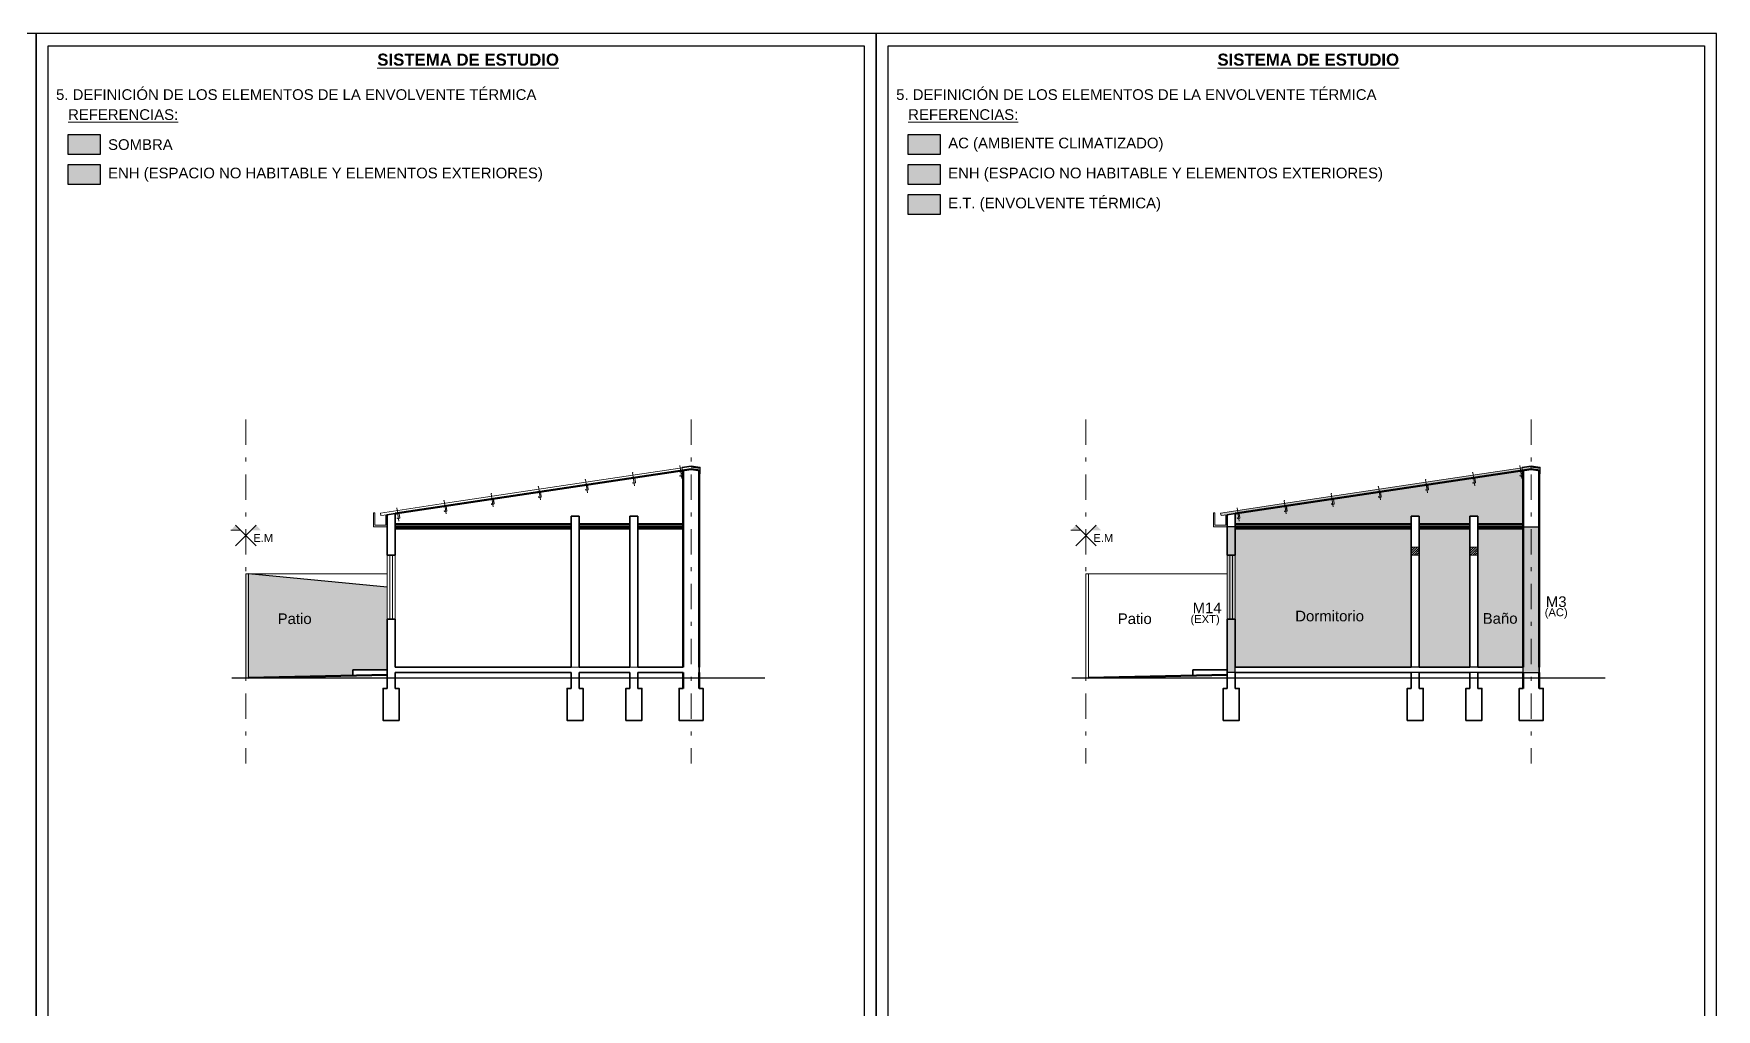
# Model space of a CAD drawing. Header units: millimetres. Extents: x 2761 to 3221, y 1635 to 1962.
# Drawn here: x 3156.72 to 3198.78, y 1808.07 to 1832.47 of the extents above; entities that cross this region are included whole.
import ezdxf
from ezdxf.enums import TextEntityAlignment as Align

# ---------------------------------------------------------------- set-up
doc = ezdxf.new("R2010")
doc.units = ezdxf.units.MM
doc.linetypes.add('DASHDOT', pattern=[25.4, 12.7, -6.35, 0, -6.35])
for name, color, linetype, lineweight in [('Aberturas', 239, 'Continuous', 18), ('Cotas', 8, 'Continuous', 15), ('Detalles', 3, 'Continuous', 15), ('Ejes', 3, 'DASHDOT', 13), ('Muros', 6, 'Continuous', 50), ('Muros de la envolvente térmica', 5, 'Continuous', 15), ('Sombras', 252, 'Continuous', 15), ('Textos', 3, 'Continuous', 9), ('Vistas', 1, 'Continuous', 20)]:
    doc.layers.add(name, color=color, linetype=linetype, lineweight=lineweight)
doc.layers.add('Ambientes Climatizados', color=7, linetype='Continuous', lineweight=15, true_color=0x9fc5e8)
doc.layers.add('Espacios No Habitables', color=7, linetype='Continuous', lineweight=15, true_color=0xb4a7d6)
doc.layers.add('No View', color=70, linetype='Continuous', plot=False)
doc.styles.get("Standard").update_dxf_attribs({"font": 'arial.ttf'})
doc.linetypes.add('ZIGZAG', pattern='A,0.00254,-5.08,[131,ltypeshp.shx,S=5.08,R=0,X=-5.08,Y=0],-10.16,[131,ltypeshp.shx,S=5.08,R=180,X=5.08,Y=0],-5.08', length=20.32254)
picture_1 = doc.add_image_def('image1.png', size_in_pixel=(356, 237))

# ---------------------------------------------------------------- blocks, each defined once
blk = doc.blocks.new('Rotulo-PRONEV')
at = {"ltscale": 4}
for p, q in [((14.857, 1.299), (8.644, 1.299)), ((14.857, 0.801), (8.644, 0.801))]:
    blk.add_line(p, q, dxfattribs=at)
for points in [[(20.701, 2.099), (0.299, 2.099), (0.299, 29.398), (20.701, 29.398)], [(0.299, 1.797), (5.789, 1.797), (5.789, 0.294), (0.299, 0.294)], [(14.857, 0.296), (8.644, 0.296), (8.644, 1.8), (14.857, 1.8)], [(20.701, 1.8), (15.156, 1.8), (15.156, 0.296), (20.701, 0.296)]]:
    blk.add_lwpolyline(points, close=True, dxfattribs=at)
at = {"layer": 'No View'}
blk.add_line((9.444, 0.801), (9.444, 0.296), dxfattribs=at)
for points in [[(0, 0), (21, 0), (21, 29.7), (0, 29.7)], [(6.088, 1.793), (8.345, 1.793), (8.345, 0.298), (6.088, 0.298)]]:
    blk.add_lwpolyline(points, close=True, dxfattribs=at)
at = {"lineweight": 0, "insert": (0.685, 1.503), "char_height": 0.1803, "width": 5.63699, "attachment_point": 1, "line_spacing_factor": 0.999934}
blk.add_mtext('{\\fArial Narrow|b0|i0|c0|p34;\\H1.66667x;PRONEV\\P\\H0.6x;PROGRAMA DE ETIQUETADO DE VIVIENDAS \\P\\H0.66667x;CURSO DE ETIQUETADORES DE VIVIENDA}', dxfattribs=at)
at = {"lineweight": 0, "line_spacing_factor": 0.999934}
for s, insert, char_height, attachment_point in [('{\\fArial Narrow|b0|i0|c0|p34;PROTOTIPO:}', (8.844, 1.55), 0.1202, 4), ('{\\fArial Narrow|b0|i0|c0|p34;Caso Base}', (9.744, 1.55), 0.1202, 4), ('{\\fArial Narrow|b0|i0|c0|p34;NOMBRE | APELLIDO:}', (15.342, 1.599), 0.1202, 1), ('{\\fArial Narrow|b0|i0|c0|p34;CODIGO PROTOTIPO}:', (8.844, 1.048), 0.1202, 4), ('{\\fArial Narrow|b0|i0|c0|p34;PRT000033767}', (10.344, 1.05), 0.1202, 4), ('{\\fArial Narrow|b0|i0|c0|p34;ALESSANDRO KLEIN VOGT}', (17.929, 1.048), 0.35, 5), ('{\\fArial Narrow|b0|i0|c0|p34;PLANO}:', (8.844, 0.55), 0.1202, 4)]:
    blk.add_mtext(s, dxfattribs=dict(at, insert=insert, char_height=char_height, attachment_point=attachment_point))
image = blk.add_image(picture_1, insert=(6.088, 0.298), size_in_units=(2.257, 1.502))
image.dxf.flags = 7
blk = doc.blocks.new('PCF C N10')
at = {"color": 0}
for p, q in [((-0.025, 0.008), (-0.025, 0.092)), ((-0.023, 0.008), (-0.023, 0.092)), ((0.017, 0.1), (-0.017, 0.1)), ((0.017, 0.098), (-0.017, 0.098)), ((0.017, 0.002), (-0.017, 0.002)), ((0.017, 0), (-0.017, 0)), ((0.023, 0.085), (0.023, 0.092)), ((0.023, 0.085), (0.025, 0.085)), ((0.023, 0.008), (0.023, 0.015)), ((0.023, 0.015), (0.025, 0.015)), ((0.025, 0.085), (0.025, 0.092)), ((0.025, 0.008), (0.025, 0.015))]:
    blk.add_line(p, q, dxfattribs=at)
for centre, radius, start, end in [((-0.017, 0.092), 0.008, 90, 180), ((-0.017, 0.008), 0.008, 180, 270), ((-0.017, 0.092), 0.006, 90, 180), ((-0.017, 0.008), 0.006, 180, 270), ((0.017, 0.092), 0.008, 360, 90), ((0.017, 0.092), 0.006, 360, 90), ((0.017, 0.008), 0.008, 270, 360), ((0.017, 0.008), 0.006, 270, 360)]:
    blk.add_arc(centre, radius, start, end, dxfattribs=at)

msp = doc.modelspace()

# ---------------------------------------------------------------- hatches: boundary and pattern name
at = {"layer": 'Ambientes Climatizados'}
h = msp.add_hatch(color=256, dxfattribs=at)
h.dxf.hatch_style = 1
h.paths.add_polyline_path([(3179.382, 1829.945), (3178.582, 1829.945), (3178.582, 1829.445), (3179.382, 1829.445)])
at = {"layer": 'Ambientes Climatizados', "lineweight": 20, "transparency": 33554559}
h = msp.add_hatch(color=256, dxfattribs=at)
h.dxf.hatch_style = 1
h.paths.add_polyline_path([(3192.624, 1820.073), (3192.374, 1820.073), (3191.654, 1820.073), (3191.357, 1820.073), (3191.357, 1816.607), (3192.624, 1816.607)])
h.paths.add_polyline_path([(3191.157, 1820.073), (3186.757, 1820.073), (3186.757, 1819.407), (3186.757, 1817.807), (3186.757, 1816.607), (3191.157, 1816.607)])
h.paths.add_polyline_path([(3193.957, 1820.073), (3192.824, 1820.073), (3192.824, 1816.607), (3193.957, 1816.607)])
at = {"layer": 'Detalles', "lineweight": 20, "true_color": 0xc7c8ca}
h = msp.add_hatch(dxfattribs=at)
h.set_pattern_fill('_USER', color=9, scale=0.039999, angle=45, pattern_type=0)
h.set_pattern_definition([(45, (2951.257635, 580.14326), (-0.0282835641, 0.0282835641), [])])
h.paths.add_polyline_path([(3191.157, 1819.627), (3191.157, 1819.427), (3191.357, 1819.427), (3191.357, 1819.627)])
h = msp.add_hatch(dxfattribs=at)
h.set_pattern_fill('_USER', color=9, scale=0.039999, angle=45, pattern_type=0)
h.set_pattern_definition([(45, (2952.724265, 580.14326), (-0.0282835641, 0.0282835641), [])])
h.paths.add_polyline_path([(3192.624, 1819.627), (3192.624, 1819.427), (3192.824, 1819.427), (3192.824, 1819.627)])
at = {"layer": 'Espacios No Habitables', "transparency": 33554559}
h = msp.add_hatch(color=256, dxfattribs=at)
h.dxf.hatch_style = 1
h.paths.add_polyline_path([(3158.382, 1829.195), (3157.582, 1829.195), (3157.582, 1828.695), (3158.382, 1828.695)])
h = msp.add_hatch(color=256, dxfattribs=at)
h.dxf.hatch_style = 1
h.paths.add_polyline_path([(3179.382, 1829.195), (3178.582, 1829.195), (3178.582, 1828.695), (3179.382, 1828.695)])
h = msp.add_hatch(color=256, dxfattribs=at)
h.dxf.hatch_style = 1
h.paths.add_polyline_path([(3194.157, 1821.579), (3194.147, 1821.645), (3191.525, 1821.252), (3188.126, 1820.742), (3186.392, 1820.482), (3186.402, 1820.416), (3186.557, 1820.439), (3186.757, 1820.469)])
h.paths.add_polyline_path([(3193.957, 1821.473), (3193.933, 1821.459), (3193.933, 1821.546), (3186.757, 1820.469), (3186.757, 1820.2), (3191.157, 1820.2), (3191.157, 1820.403), (3191.357, 1820.403), (3191.357, 1820.2), (3192.624, 1820.2), (3192.624, 1820.403), (3192.824, 1820.403), (3192.824, 1820.2), (3193.957, 1820.2)])
h.paths.add_polyline_path([(3190.354, 1820.874), (3190.399, 1820.881, 0.414214), (3190.408, 1820.893), (3190.392, 1821.004), (3190.389, 1821.003), (3190.406, 1820.893, -0.414214), (3190.399, 1820.883), (3190.354, 1820.877)], flags=16)
h.paths.add_polyline_path([(3190.328, 1820.994), (3190.327, 1820.985), (3190.33, 1820.985)], flags=16)
h.paths.add_polyline_path([(3191.506, 1821.171), (3191.505, 1821.161), (3191.508, 1821.162)], flags=16)
h.paths.add_polyline_path([(3191.567, 1821.18), (3191.584, 1821.069, -0.414214), (3191.577, 1821.06), (3191.532, 1821.053), (3191.532, 1821.051), (3191.577, 1821.057, 0.414214), (3191.586, 1821.07), (3191.57, 1821.18)], flags=16)
h.paths.add_polyline_path([(3189.176, 1820.697), (3189.221, 1820.704, 0.414214), (3189.23, 1820.716), (3189.214, 1820.827), (3189.211, 1820.827), (3189.228, 1820.716, -0.414214), (3189.221, 1820.707), (3189.176, 1820.7)], flags=16)
h.paths.add_polyline_path([(3189.15, 1820.817), (3189.149, 1820.808), (3189.152, 1820.808)], flags=16)
h.paths.add_polyline_path([(3192.684, 1821.348), (3192.683, 1821.338), (3192.686, 1821.338)], flags=16)
h.paths.add_polyline_path([(3192.745, 1821.357), (3192.762, 1821.246, -0.414214), (3192.755, 1821.237), (3192.71, 1821.23), (3192.71, 1821.227), (3192.755, 1821.234, 0.414214), (3192.764, 1821.246), (3192.748, 1821.357)], flags=16)
h.paths.add_polyline_path([(3187.998, 1820.521), (3188.043, 1820.527, 0.414214), (3188.052, 1820.54), (3188.036, 1820.65), (3188.033, 1820.65), (3188.05, 1820.539, -0.414214), (3188.043, 1820.53), (3187.998, 1820.523)], flags=16)
h.paths.add_polyline_path([(3187.972, 1820.641), (3187.971, 1820.631), (3187.974, 1820.632)], flags=16)
h.paths.add_polyline_path([(3193.879, 1821.414, 0.414214), (3193.888, 1821.407), (3193.933, 1821.411), (3193.888, 1821.407, -0.414214), (3193.879, 1821.414), (3193.875, 1821.422)], flags=16)
h.paths.add_polyline_path([(3193.861, 1821.515), (3193.864, 1821.515), (3193.862, 1821.524)], flags=16)
h.paths.add_polyline_path([(3186.82, 1820.344), (3186.865, 1820.351, 0.414214), (3186.874, 1820.363), (3186.858, 1820.474), (3186.855, 1820.473), (3186.872, 1820.362, -0.414214), (3186.865, 1820.353), (3186.82, 1820.347)], flags=16)
h.paths.add_polyline_path([(3186.794, 1820.464), (3186.793, 1820.454), (3186.796, 1820.455)], flags=16)
h = msp.add_hatch(color=256, dxfattribs=at)
h.dxf.hatch_style = 1
h.paths.add_polyline_path([(3162.093, 1818.96), (3162.026, 1818.96), (3162.026, 1816.36), (3162.093, 1816.36)])
at = {"layer": 'Muros de la envolvente térmica'}
h = msp.add_hatch(color=256, dxfattribs=at)
h.dxf.hatch_style = 1
h.paths.add_polyline_path([(3179.382, 1828.445), (3178.582, 1828.445), (3178.582, 1827.945), (3179.382, 1827.945)])
h = msp.add_hatch(color=256, dxfattribs=at)
h.dxf.hatch_style = 1
h.paths.add_polyline_path([(3186.757, 1820.133), (3186.557, 1820.133), (3186.557, 1819.427), (3186.757, 1819.427)])
h.paths.add_polyline_path([(3186.624, 1819.427), (3186.557, 1819.427), (3186.557, 1817.827), (3186.624, 1817.827)])
h.paths.add_polyline_path([(3186.69, 1819.427), (3186.624, 1819.427), (3186.624, 1817.827), (3186.69, 1817.827)])
h.paths.add_polyline_path([(3186.757, 1819.427), (3186.69, 1819.427), (3186.69, 1817.827), (3186.757, 1817.827)])
h.paths.add_polyline_path([(3186.757, 1817.827), (3186.557, 1817.827), (3186.557, 1816.493), (3186.757, 1816.493), (3186.757, 1816.627)])
h.paths.add_polyline_path([(3194.357, 1820.133), (3193.957, 1820.133), (3193.957, 1816.627), (3193.957, 1816.493), (3194.357, 1816.493)])
at = {"layer": 'Sombras'}
h = msp.add_hatch(color=256, dxfattribs=at)
h.dxf.hatch_style = 1
h.paths.add_polyline_path([(3158.382, 1829.945), (3157.582, 1829.945), (3157.582, 1829.445), (3158.382, 1829.445)])
h = msp.add_hatch(color=256, dxfattribs=at)
h.dxf.hatch_style = 1
h.paths.add_polyline_path([(3165.557, 1817.827), (3165.557, 1818.627), (3162.093, 1818.96), (3162.093, 1816.36), (3164.699, 1816.418), (3164.699, 1816.56), (3165.557, 1816.56)])
at = {"layer": 'Textos', "true_color": 0xc7c8ca}
h = msp.add_hatch(color=9, dxfattribs=at)
h.paths.add_polyline_path([(3161.77, 1820.174), (3161.65, 1820.051), (3161.892, 1820.051)])
h.paths.add_polyline_path([(3162.282, 1820.174), (3162.159, 1820.051), (3162.401, 1820.051)])
h = msp.add_hatch(color=9, dxfattribs=at)
h.paths.add_polyline_path([(3182.77, 1820.174), (3182.65, 1820.051), (3182.892, 1820.051)])
h.paths.add_polyline_path([(3183.282, 1820.174), (3183.159, 1820.051), (3183.401, 1820.051)])

# ---------------------------------------------------------------- linework, layer by layer
at = {"layer": 'Aberturas', "color": 9, "true_color": 0xc7c8ca}
for p, q in [((3165.557, 1819.427), (3165.557, 1817.827)), ((3165.624, 1819.427), (3165.624, 1817.827)), ((3165.69, 1819.427), (3165.69, 1817.827)), ((3165.757, 1819.427), (3165.757, 1817.827)), ((3186.557, 1819.427), (3186.557, 1817.827)), ((3186.624, 1819.427), (3186.624, 1817.827)), ((3186.69, 1819.427), (3186.69, 1817.827)), ((3186.757, 1819.427), (3186.757, 1817.827))]:
    msp.add_line(p, q, dxfattribs=at)
at = {"layer": 'Cotas', "color": 9, "lineweight": 50, "true_color": 0xc7c8ca}
for p, q in [((3172.957, 1821.549), (3172.957, 1816.627)), ((3173.357, 1821.549), (3173.357, 1816.627)), ((3193.957, 1821.549), (3193.957, 1816.627)), ((3194.357, 1821.549), (3194.357, 1816.627)), ((3172.957, 1816.493), (3172.957, 1816.093)), ((3173.357, 1816.493), (3173.357, 1816.093)), ((3193.957, 1816.493), (3193.957, 1816.093)), ((3194.357, 1816.493), (3194.357, 1816.093))]:
    msp.add_line(p, q, dxfattribs=at)
at = {"layer": 'Detalles', "color": 9, "lineweight": 20, "true_color": 0xc7c8ca}
for p, q in [((3170.565, 1820.988), (3170.515, 1821.318)), ((3171.743, 1821.165), (3171.693, 1821.495)), ((3172.921, 1821.342), (3172.871, 1821.671)), ((3191.565, 1820.988), (3191.515, 1821.318)), ((3192.743, 1821.165), (3192.693, 1821.495)), ((3193.921, 1821.342), (3193.871, 1821.671)), ((3168.209, 1820.635), (3168.159, 1820.964)), ((3169.387, 1820.812), (3169.337, 1821.141)), ((3189.209, 1820.635), (3189.159, 1820.964)), ((3190.387, 1820.812), (3190.337, 1821.141)), ((3165.853, 1820.281), (3165.803, 1820.611)), ((3167.031, 1820.458), (3166.981, 1820.788)), ((3186.853, 1820.281), (3186.803, 1820.611)), ((3188.031, 1820.458), (3187.981, 1820.788))]:
    msp.add_line(p, q, dxfattribs=at)
at = {"layer": 'Detalles', "color": 9, "lineweight": 50, "true_color": 0xc7c8ca}
for p, q in [((3165.557, 1816.433), (3162.093, 1816.36)), ((3186.557, 1816.433), (3183.093, 1816.36))]:
    msp.add_line(p, q, dxfattribs=at)
at = {"layer": 'Detalles', "color": 9, "lineweight": 20, "true_color": 0xc7c8ca}
for points in [[(3173.157, 1821.647), (3173.157, 1821.666), (3172.933, 1821.627), (3172.933, 1821.459), (3172.957, 1821.473)], [(3173.157, 1821.647), (3173.157, 1821.666), (3173.38, 1821.629), (3173.38, 1821.459), (3173.357, 1821.473)], [(3194.157, 1821.647), (3194.157, 1821.666), (3193.933, 1821.627), (3193.933, 1821.459), (3193.957, 1821.473)], [(3194.157, 1821.647), (3194.157, 1821.666), (3194.38, 1821.629), (3194.38, 1821.459), (3194.357, 1821.473)], [(3165.521, 1820.434), (3165.521, 1820.179), (3165.247, 1820.179), (3165.247, 1820.484), (3165.214, 1820.484), (3165.214, 1820.14), (3165.557, 1820.14)], [(3186.521, 1820.434), (3186.521, 1820.179), (3186.247, 1820.179), (3186.247, 1820.484), (3186.214, 1820.484), (3186.214, 1820.14), (3186.557, 1820.14)]]:
    msp.add_lwpolyline(points, dxfattribs=at)
for points in [[(3191.357, 1819.427), (3191.157, 1819.427), (3191.157, 1819.627), (3191.357, 1819.627)], [(3192.824, 1819.427), (3192.624, 1819.427), (3192.624, 1819.627), (3192.824, 1819.627)]]:
    msp.add_lwpolyline(points, close=True, dxfattribs=at)
for p in [(3170.515, 1821.318), (3171.693, 1821.495), (3191.515, 1821.318), (3192.693, 1821.495), (3168.159, 1820.964), (3169.337, 1821.141), (3189.159, 1820.964), (3190.337, 1821.141), (3166.981, 1820.788), (3187.981, 1820.788)]:
    msp.add_point(p, dxfattribs=at)
at = {"layer": 'Ejes', "color": 9, "ltscale": 0.05, "true_color": 0xc7c8ca}
for p, q in [((3162.026, 1822.819), (3162.026, 1814.221)), ((3173.157, 1822.819), (3173.157, 1814.221)), ((3183.026, 1822.819), (3183.026, 1814.221)), ((3194.157, 1822.819), (3194.157, 1814.221))]:
    msp.add_line(p, q, dxfattribs=at)
at = {"layer": 'Espacios No Habitables', "transparency": 33554559}
msp.add_line((3194.157, 1821.579), (3194.147, 1821.645), dxfattribs=at)
at = {"layer": 'Muros', "color": 9, "true_color": 0xc7c8ca}
for p, q in [((3173.157, 1821.579), (3165.757, 1820.469)), ((3173.157, 1821.647), (3173.38, 1821.613)), ((3173.157, 1821.579), (3173.38, 1821.546)), ((3194.157, 1821.579), (3186.757, 1820.469)), ((3194.157, 1821.647), (3194.38, 1821.613)), ((3194.157, 1821.579), (3194.38, 1821.546)), ((3165.757, 1820.133), (3170.157, 1820.133)), ((3165.757, 1820.093), (3170.157, 1820.093)), ((3170.357, 1820.133), (3171.624, 1820.133)), ((3170.357, 1820.093), (3171.624, 1820.093)), ((3171.824, 1820.133), (3172.957, 1820.133)), ((3171.824, 1820.093), (3172.957, 1820.093)), ((3186.757, 1820.133), (3191.157, 1820.133)), ((3186.757, 1820.093), (3191.157, 1820.093)), ((3191.357, 1820.133), (3192.624, 1820.133)), ((3191.357, 1820.093), (3192.624, 1820.093)), ((3192.824, 1820.133), (3193.957, 1820.133)), ((3192.824, 1820.093), (3193.957, 1820.093))]:
    msp.add_line(p, q, dxfattribs=at)
at = {"layer": 'Muros', "color": 9, "lineweight": 35, "true_color": 0xc7c8ca}
for p, q in [((3173.157, 1821.579), (3172.957, 1821.549)), ((3172.957, 1821.549), (3172.957, 1816.627)), ((3173.157, 1821.579), (3173.357, 1821.549)), ((3173.357, 1821.549), (3173.357, 1816.093)), ((3194.157, 1821.579), (3193.957, 1821.549)), ((3193.957, 1821.549), (3193.957, 1816.627)), ((3194.157, 1821.579), (3194.357, 1821.549)), ((3194.357, 1821.549), (3194.357, 1816.093)), ((3170.157, 1820.403), (3170.157, 1816.627)), ((3170.357, 1820.403), (3170.157, 1820.403)), ((3170.357, 1820.403), (3170.357, 1816.627)), ((3171.624, 1820.403), (3171.624, 1816.627)), ((3171.624, 1820.403), (3171.824, 1820.403)), ((3171.824, 1820.403), (3171.824, 1816.627)), ((3191.157, 1820.403), (3191.157, 1816.627)), ((3191.357, 1820.403), (3191.157, 1820.403)), ((3191.357, 1820.403), (3191.357, 1816.627)), ((3192.624, 1820.403), (3192.624, 1816.627)), ((3192.624, 1820.403), (3192.824, 1820.403)), ((3192.824, 1820.403), (3192.824, 1816.627)), ((3165.757, 1819.427), (3165.557, 1819.427)), ((3186.757, 1819.427), (3186.557, 1819.427)), ((3165.757, 1817.827), (3165.557, 1817.827)), ((3186.757, 1817.827), (3186.557, 1817.827)), ((3165.557, 1816.56), (3164.699, 1816.56)), ((3164.699, 1816.56), (3164.699, 1816.413)), ((3170.157, 1816.627), (3165.757, 1816.627)), ((3170.157, 1816.493), (3165.757, 1816.493)), ((3170.157, 1816.493), (3170.157, 1816.093)), ((3170.357, 1816.627), (3171.624, 1816.627)), ((3170.357, 1816.493), (3170.357, 1816.093)), ((3170.357, 1816.493), (3171.624, 1816.493)), ((3171.624, 1816.493), (3171.624, 1816.093)), ((3172.957, 1816.627), (3171.824, 1816.627)), ((3171.824, 1816.493), (3171.824, 1816.093)), ((3172.957, 1816.493), (3171.824, 1816.493)), ((3172.957, 1816.493), (3172.957, 1816.093)), ((3186.557, 1816.56), (3185.699, 1816.56)), ((3185.699, 1816.56), (3185.699, 1816.413)), ((3191.157, 1816.627), (3186.757, 1816.627)), ((3191.157, 1816.493), (3186.757, 1816.493)), ((3191.157, 1816.493), (3191.157, 1816.093)), ((3191.357, 1816.627), (3192.624, 1816.627)), ((3191.357, 1816.493), (3191.357, 1816.093)), ((3191.357, 1816.493), (3192.624, 1816.493)), ((3192.624, 1816.493), (3192.624, 1816.093)), ((3193.957, 1816.627), (3192.824, 1816.627)), ((3192.824, 1816.493), (3192.824, 1816.093)), ((3193.957, 1816.493), (3192.824, 1816.493)), ((3193.957, 1816.493), (3193.957, 1816.093))]:
    msp.add_line(p, q, dxfattribs=at)
at = {"layer": 'Muros', "color": 9, "linetype": 'ZIGZAG', "ltscale": 0.003, "true_color": 0xc7c8ca}
for p, q in [((3165.757, 1820.2), (3170.157, 1820.2)), ((3170.357, 1820.2), (3171.624, 1820.2)), ((3171.824, 1820.2), (3172.957, 1820.2)), ((3186.757, 1820.2), (3191.157, 1820.2)), ((3191.357, 1820.2), (3192.624, 1820.2)), ((3192.824, 1820.2), (3193.957, 1820.2))]:
    msp.add_line(p, q, dxfattribs=at)
at = {"layer": 'Muros', "color": 9, "lineweight": 35, "true_color": 0xc7c8ca}
for points in [[(3165.557, 1819.427), (3165.557, 1820.439), (3165.757, 1820.469), (3165.757, 1819.427)], [(3186.557, 1819.427), (3186.557, 1820.439), (3186.757, 1820.469), (3186.757, 1819.427)], [(3165.557, 1816.093), (3165.557, 1817.827)], [(3165.757, 1817.827), (3165.757, 1816.627)], [(3186.557, 1816.093), (3186.557, 1817.827)], [(3186.757, 1817.827), (3186.757, 1816.627)], [(3165.757, 1816.493), (3165.757, 1816.093)], [(3186.757, 1816.493), (3186.757, 1816.093)], [(3165.757, 1816.093), (3165.857, 1816.093), (3165.857, 1815.294), (3165.457, 1815.294), (3165.457, 1816.093), (3165.557, 1816.093)], [(3170.357, 1816.093), (3170.457, 1816.093), (3170.457, 1815.294), (3170.057, 1815.294), (3170.057, 1816.093), (3170.157, 1816.093)], [(3171.824, 1816.093), (3171.924, 1816.093), (3171.924, 1815.294), (3171.524, 1815.294), (3171.524, 1816.093), (3171.624, 1816.093)], [(3173.357, 1816.093), (3173.457, 1816.093), (3173.457, 1815.294), (3172.857, 1815.294), (3172.857, 1816.093), (3172.957, 1816.093)], [(3172.957, 1816.093), (3172.857, 1816.093), (3172.857, 1815.294), (3173.457, 1815.294), (3173.457, 1816.093), (3173.357, 1816.093)], [(3186.757, 1816.093), (3186.857, 1816.093), (3186.857, 1815.294), (3186.457, 1815.294), (3186.457, 1816.093), (3186.557, 1816.093)], [(3191.357, 1816.093), (3191.457, 1816.093), (3191.457, 1815.294), (3191.057, 1815.294), (3191.057, 1816.093), (3191.157, 1816.093)], [(3192.824, 1816.093), (3192.924, 1816.093), (3192.924, 1815.294), (3192.524, 1815.294), (3192.524, 1816.093), (3192.624, 1816.093)], [(3194.357, 1816.093), (3194.457, 1816.093), (3194.457, 1815.294), (3193.857, 1815.294), (3193.857, 1816.093), (3193.957, 1816.093)], [(3193.957, 1816.093), (3193.857, 1816.093), (3193.857, 1815.294), (3194.457, 1815.294), (3194.457, 1816.093), (3194.357, 1816.093)]]:
    msp.add_lwpolyline(points, dxfattribs=at)
at = {"layer": 'No View'}
for p, q in [((3186.757, 1820.133), (3186.757, 1820.469)), ((3186.757, 1820.133), (3186.557, 1820.133)), ((3193.957, 1820.133), (3194.357, 1820.133)), ((3165.557, 1818.627), (3162.093, 1818.96)), ((3186.757, 1816.493), (3186.557, 1816.493)), ((3186.757, 1816.493), (3186.757, 1816.627)), ((3191.357, 1816.627), (3191.157, 1816.627)), ((3191.357, 1816.493), (3191.157, 1816.493)), ((3192.824, 1816.627), (3192.624, 1816.627)), ((3192.824, 1816.493), (3192.624, 1816.493)), ((3193.957, 1816.493), (3193.957, 1816.627)), ((3193.957, 1816.493), (3194.357, 1816.493))]:
    msp.add_line(p, q, dxfattribs=at)
at = {"layer": 'No View', "lineweight": 20}
msp.add_line((3170.157, 1816.627), (3171.824, 1816.627), dxfattribs=at)
at = {"layer": 'No View'}
for points in [[(3157.582, 1829.945), (3158.382, 1829.945), (3158.382, 1829.445), (3157.582, 1829.445)], [(3178.582, 1829.945), (3179.382, 1829.945), (3179.382, 1829.445), (3178.582, 1829.445)], [(3157.582, 1829.195), (3158.382, 1829.195), (3158.382, 1828.695), (3157.582, 1828.695)], [(3178.582, 1829.195), (3179.382, 1829.195), (3179.382, 1828.695), (3178.582, 1828.695)], [(3178.582, 1828.445), (3179.382, 1828.445), (3179.382, 1827.945), (3178.582, 1827.945)]]:
    msp.add_lwpolyline(points, close=True, dxfattribs=at)
at = {"layer": 'Textos', "color": 9, "true_color": 0xc7c8ca}
for p, q in [((3161.892, 1820.051), (3161.65, 1820.051)), ((3161.77, 1820.174), (3162.282, 1819.662)), ((3161.77, 1819.662), (3162.282, 1820.174)), ((3182.892, 1820.051), (3182.65, 1820.051)), ((3182.77, 1820.174), (3183.282, 1819.662)), ((3182.77, 1819.662), (3183.282, 1820.174))]:
    msp.add_line(p, q, dxfattribs=at)
at = {"layer": 'Vistas', "color": 9, "lineweight": 20, "true_color": 0xc7c8ca}
for p, q in [((3165.557, 1818.96), (3162.026, 1818.96)), ((3162.026, 1818.96), (3162.026, 1816.36)), ((3162.093, 1818.96), (3162.093, 1816.36)), ((3186.557, 1818.96), (3183.026, 1818.96)), ((3183.026, 1818.96), (3183.026, 1816.36)), ((3183.093, 1818.96), (3183.093, 1816.36))]:
    msp.add_line(p, q, dxfattribs=at)
at = {"layer": 'Vistas', "color": 9, "lineweight": 30, "true_color": 0xc7c8ca}
for p, q in [((3161.674, 1816.36), (3175.001, 1816.36)), ((3182.674, 1816.36), (3196.001, 1816.36))]:
    msp.add_line(p, q, dxfattribs=at)
at = {"layer": 'Vistas', "color": 9, "lineweight": 20, "true_color": 0xc7c8ca}
for points in [[(3173.157, 1821.647), (3170.525, 1821.252), (3167.126, 1820.742), (3165.392, 1820.482), (3165.402, 1820.416), (3165.557, 1820.439)], [(3194.157, 1821.647), (3191.525, 1821.252), (3188.126, 1820.742), (3186.392, 1820.482), (3186.402, 1820.416), (3186.557, 1820.439)]]:
    msp.add_lwpolyline(points, dxfattribs=at)

# ---------------------------------------------------------------- block references
for p in [(3135.783, 1802.771), (3156.783, 1802.771)]:
    msp.add_blockref('Rotulo-PRONEV', p)
at = {"color": 7}
msp.add_blockref('Rotulo-PRONEV', (3177.783, 1802.771), dxfattribs=at)
at = {"layer": 'Detalles', "color": 9, "lineweight": 20, "true_color": 0xc7c8ca, "xscale": 1.3333, "yscale": 1.3333, "zscale": 1.3333, "rotation": 188.5307656100462}
for p in [(3171.713, 1821.363), (3172.891, 1821.539), (3192.713, 1821.363), (3193.891, 1821.539), (3169.357, 1821.009), (3170.535, 1821.186), (3190.357, 1821.009), (3191.535, 1821.186), (3165.823, 1820.479), (3167.001, 1820.656), (3168.179, 1820.833), (3186.823, 1820.479), (3188.001, 1820.656), (3189.179, 1820.833)]:
    msp.add_blockref('PCF C N10', p, dxfattribs=at)

# ---------------------------------------------------------------- texts
at = {"layer": 'Textos', "color": 7, "lineweight": 20}
for s, height, p in [('M3', 0.2667, (3194.78, 1818.131)), ('(EXT)', 0.2, (3186.003, 1817.73)), ('M14', 0.2667, (3186.054, 1817.976)), ('(AC)', 0.2, (3194.78, 1817.9))]:
    msp.add_text(s, height=height, dxfattribs=at).set_placement(p, align=Align.CENTER)
for s, p in [('Patio', (3162.821, 1817.705)), ('Patio', (3183.821, 1817.705)), ('Dormitorio', (3188.257, 1817.772)), ('Baño', (3192.944, 1817.712))]:
    msp.add_text(s, height=0.2667, dxfattribs=at).set_placement(p)
at = {"layer": 'Textos', "color": 7, "width": 13.77599}
for s, insert, char_height, attachment_point in [('{\\fArial|b1|i0|c0|p34;\\LSISTEMA DE ESTUDIO}', (3167.582, 1831.819), 0.3, 5), ('{\\fArial|b1|i0|c0|p34;\\LSISTEMA DE ESTUDIO}', (3188.582, 1831.819), 0.3, 5), ('5. DEFINICIÓN DE LOS ELEMENTOS DE LA ENVOLVENTE TÉRMICA', (3157.282, 1830.945), 0.2667, 4), ('5. DEFINICIÓN DE LOS ELEMENTOS DE LA ENVOLVENTE TÉRMICA', (3178.282, 1830.945), 0.2667, 4), ('{\\LREFERENCIAS:}', (3157.582, 1830.445), 0.2667, 4), ('{\\LREFERENCIAS:}', (3178.582, 1830.445), 0.2667, 4), ('SOMBRA', (3158.582, 1829.695), 0.2667, 4), ('AC (AMBIENTE CLIMATIZADO)', (3179.582, 1829.695), 0.2667, 4), ('ENH (ESPACIO NO HABITABLE Y ELEMENTOS EXTERIORES)', (3158.582, 1828.945), 0.2667, 4), ('ENH (ESPACIO NO HABITABLE Y ELEMENTOS EXTERIORES)', (3179.582, 1828.945), 0.2667, 4), ('E.T. (ENVOLVENTE TÉRMICA)', (3179.582, 1828.195), 0.2667, 4)]:
    msp.add_mtext(s, dxfattribs=dict(at, insert=insert, char_height=char_height, attachment_point=attachment_point))
at = {"layer": 'Textos', "color": 9, "true_color": 0xc7c8ca, "char_height": 0.2, "width": 2.813, "attachment_point": 3}
for insert in [(3162.708, 1819.958), (3183.708, 1819.958)]:
    msp.add_mtext('{\\fArial|b0|i0|c0|p34;E.M}', dxfattribs=dict(at, insert=insert))

doc.saveas('drawing.dxf')
